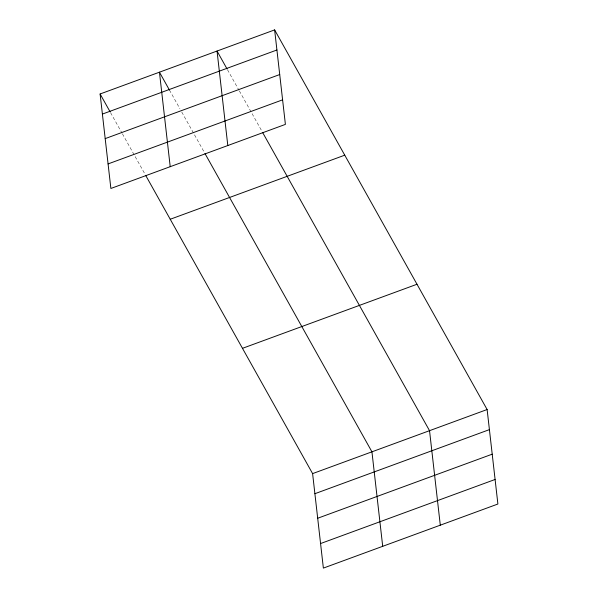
<?xml version="1.0" encoding="UTF-8"?>
<svg xmlns="http://www.w3.org/2000/svg" width="598" height="598" viewBox="0 0 598 598"><rect width="100%" height="100%" fill="white"/><g stroke="black" fill="none" stroke-linecap="round" stroke-linejoin="round"><path stroke-width="0.45" stroke-dasharray="2.99 2.24" d="M227.509 69.757L238.894 90.096M239.35 90.903L251.19 112.058M252.102 113.687L262.118 131.582M169.466 90.089L179.938 108.799M181.755 112.05L193.595 133.204M194.507 134.827L204.523 152.729M110.578 112.686L121.962 133.025M122.418 133.832L134.258 154.987M135.17 156.616L145.187 174.511"/><path stroke-width="0.9" d="M274.632 29.9L285.396 124.391L110.877 188.467L100.105 93.976L274.632 29.9L487.123 409.533L497.895 504.024L323.369 568.1L312.605 473.609L145.643 175.326M102.4 114.069L276.919 49.993M105.196 138.616L279.722 74.548M108.074 163.919L282.6 99.844M170.228 219.257L344.754 155.181M242.482 348.328L417 284.252M312.605 473.609L487.123 409.533M314.892 493.701L489.418 429.626M317.688 518.249L492.214 454.174M320.573 543.545L495.092 479.476M227.053 68.942L217.037 51.047L227.808 145.538M262.574 132.397L429.536 430.68L440.3 525.171M169.466 90.089L159.449 72.186L170.213 166.685M204.979 153.537L371.941 451.819L382.705 546.318M100.105 93.976L110.129 111.871"/></g></svg>
